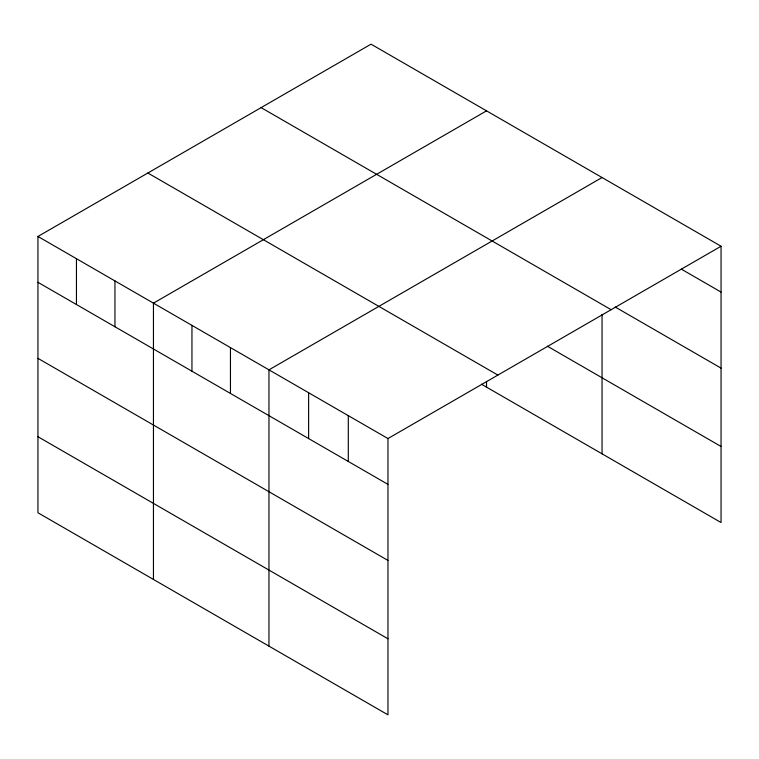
<?xml version="1.0" encoding="UTF-8"?>
<svg xmlns="http://www.w3.org/2000/svg" width="759" height="759" viewBox="0 0 759 759"><rect width="100%" height="100%" fill="white"/><g stroke="black" fill="none" stroke-linecap="round" stroke-linejoin="round"><path stroke-width="1.14" d="M37.95 236.466L387.963 438.55L387.963 714.836L37.95 512.761L37.95 236.466L371.037 44.164L721.05 246.239L721.05 522.534L481.481 384.215M486.538 110.852L153.451 303.154L153.451 579.449M602.048 177.53L268.961 369.842L268.961 646.127M387.963 438.55L721.05 246.239M681.383 269.17L721.05 292.073M615.264 307.053L721.05 368.124M261.115 107.626L611.128 309.7M547.334 346.18L721.05 446.482M147.872 173.014L497.885 375.088M37.95 282.301L387.963 484.375M37.95 358.352L387.963 560.427M37.95 436.71L387.963 638.784M602.048 314.397L602.048 453.825M486.538 381.379L486.538 387.137M348.296 415.647L348.296 461.472M308.628 392.745L308.628 438.579M230.451 347.613L230.451 393.447M191.951 325.383L191.951 371.217M114.951 280.925L114.951 326.759M76.45 258.696L76.45 304.53"/></g></svg>
